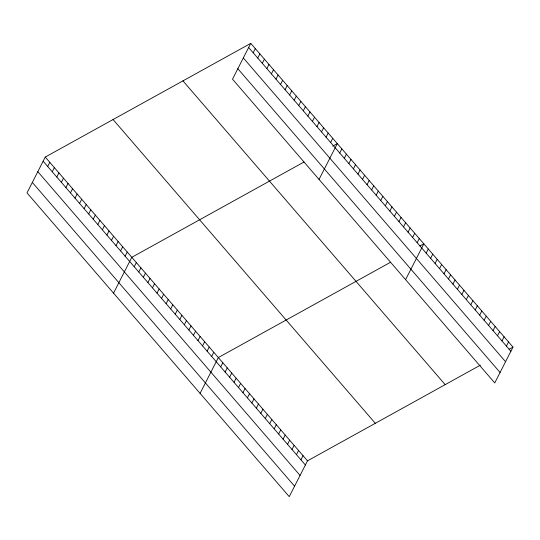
<?xml version="1.0" encoding="UTF-8"?>
<svg xmlns="http://www.w3.org/2000/svg" width="540" height="540" viewBox="0 0 540 540"><rect width="100%" height="100%" fill="white"/><g stroke="black" fill="none" stroke-linecap="round" stroke-linejoin="round"><path stroke-width="0.81" d="M250.756 43.349L232.504 79.164L494.748 382.934L513 347.112L250.756 43.349L45.252 157.066L27 192.888L289.244 496.651L307.496 460.836L480.398 365.155M47.689 166.496L49.808 162.338M52.245 171.767L54.358 167.616M56.801 177.046L58.914 172.894M61.358 182.318L63.47 178.166M65.907 187.596L68.026 183.445M70.463 192.875L72.583 188.723M75.02 198.146L77.132 193.995M79.576 203.425L81.689 199.274M84.125 208.703L86.245 204.545M88.681 213.975L90.801 209.824M93.238 219.254L95.35 215.102M97.794 224.525L99.907 220.374M102.35 229.804L104.463 225.653M106.9 235.082L109.019 230.931M111.456 240.354L113.576 236.203M116.012 245.632L118.125 241.481M120.569 250.911L122.681 246.76M125.118 256.183L127.238 252.032M113.542 293.125L131.794 257.31L304.04 161.993M134.231 266.74L136.343 262.582M138.787 272.012L140.9 267.86M253.193 52.772L255.312 48.62M143.343 277.29L145.456 273.139M257.749 58.05L259.868 53.899M147.893 282.562L150.012 278.411M262.305 63.328L264.418 59.177M152.449 287.84L154.568 283.689M266.861 68.6L268.974 64.449M157.005 293.119L159.118 288.968M271.418 73.879L273.53 69.728M161.561 298.391L163.674 294.239M275.967 79.157L278.087 74.999M166.118 303.669L168.23 299.518M280.523 84.429L282.643 80.278M170.667 308.947L172.787 304.79M285.079 89.708L287.192 85.556M175.223 314.219L177.336 310.068M289.636 94.979L291.749 90.828M179.779 319.498L181.892 315.347M294.185 100.258L296.305 96.106M184.336 324.769L186.449 320.618M298.742 105.536L300.861 101.385M188.885 330.048L191.005 325.897M303.298 110.808L305.411 106.657M193.441 335.327L195.561 331.175M307.854 116.087L309.967 111.935M197.998 340.598L200.111 336.447M312.41 121.365L314.523 117.207M202.554 345.877L204.667 341.726M316.96 126.637L319.079 122.486M207.11 351.155L209.223 346.997M321.516 131.915L323.635 127.764M211.66 356.427L213.779 352.276M326.072 137.187L328.185 133.036M200.084 393.37L218.335 357.554L390.582 262.238M330.629 142.466L332.741 138.314M220.678 366.869L222.791 362.718M319.046 179.408L337.298 143.593L332.735 146.117M225.133 372.033L227.246 367.882M339.734 153.016L341.854 148.864M229.588 377.197L231.707 373.046M344.291 158.294L346.403 154.143M234.05 382.361L236.162 378.209M348.847 163.573L350.96 159.415M238.505 387.524L240.624 383.373M353.403 168.845L355.516 164.693M242.966 392.688L245.079 388.537M357.952 174.123L360.072 169.972M247.421 397.852L249.541 393.701M362.509 179.395L364.628 175.244M251.883 403.015L253.996 398.864M367.065 184.673L369.178 180.522M256.338 408.179L258.457 404.028M371.621 189.952L373.734 185.8M260.8 413.343L262.913 409.192M376.171 195.224L378.29 191.072M265.255 418.507L267.374 414.356M380.727 200.502L382.846 196.351M269.716 423.671L271.829 419.519M385.283 205.781L387.396 201.623M274.172 428.834L276.291 424.683M389.839 211.052L391.952 206.901M278.633 434.005L280.746 429.847M394.396 216.331L396.509 212.179M283.088 439.169L285.201 435.011M398.945 221.603L401.065 217.451M287.55 444.332L289.663 440.174M403.502 226.881L405.621 222.73M292.005 449.496L294.118 445.345M408.058 232.16L410.171 228.008M296.46 454.66L298.579 450.509M412.614 237.431L414.727 233.28M300.922 459.824L303.035 455.672M417.163 242.71L419.283 238.559M405.587 279.653L423.839 243.83L419.924 245.997M426.182 253.152L428.294 249.001M430.637 258.316L432.756 254.165M435.098 263.479L437.211 259.328M439.553 268.643L441.673 264.492M444.015 273.807L446.128 269.656M448.47 278.971L450.583 274.82M452.932 284.135L455.045 279.983M457.387 289.298L459.5 285.147M461.842 294.462L463.961 290.311M466.304 299.626L468.416 295.475M470.759 304.79L472.878 300.638M475.22 309.953L477.333 305.802M479.675 315.117L481.795 310.966M484.137 320.281L486.25 316.13M488.592 325.445L490.712 321.293M493.054 330.608L495.167 326.457M497.509 335.772L499.628 331.621M501.971 340.943L504.083 336.785M506.425 346.106L508.545 341.948M509.085 349.279L513 347.112M248.643 47.5L510.887 351.27M243.317 57.949L505.562 361.719M237.829 68.715L500.074 372.485M182.939 80.872L445.183 384.642M113.069 119.536L375.314 423.306M45.252 157.066L307.496 460.836M43.133 161.217L305.377 464.987M37.814 171.666L300.058 475.436M32.326 182.432L294.57 486.202"/></g></svg>
